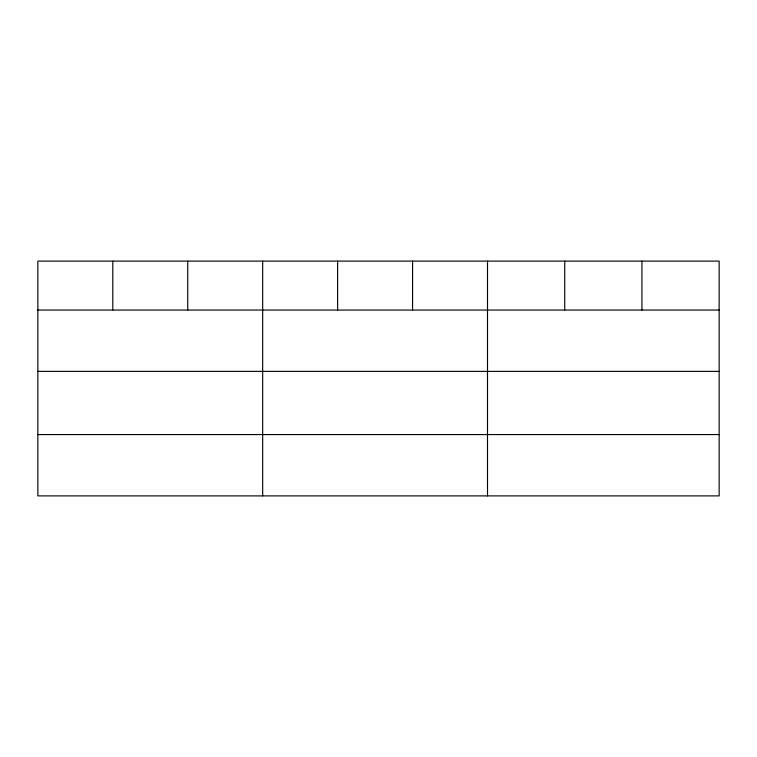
<?xml version="1.0" encoding="UTF-8"?>
<svg xmlns="http://www.w3.org/2000/svg" width="757" height="757" viewBox="0 0 757 757"><rect width="100%" height="100%" fill="white"/><g stroke="black" fill="none" stroke-linecap="round" stroke-linejoin="round"><path stroke-width="1.14" d="M719.15 371.375L719.15 261.108L37.85 261.108L37.85 495.892L719.15 495.892L719.15 371.375L37.85 371.375M37.85 310.048L719.15 310.048M37.85 434.565L719.15 434.565M641.936 261.108L641.936 310.048M564.722 261.108L564.722 310.048M487.508 261.108L487.508 495.892M412.565 261.108L412.565 310.048M337.622 261.108L337.622 310.048M262.679 261.108L262.679 495.892M187.736 261.108L187.736 310.048M112.793 261.108L112.793 310.048"/></g></svg>
